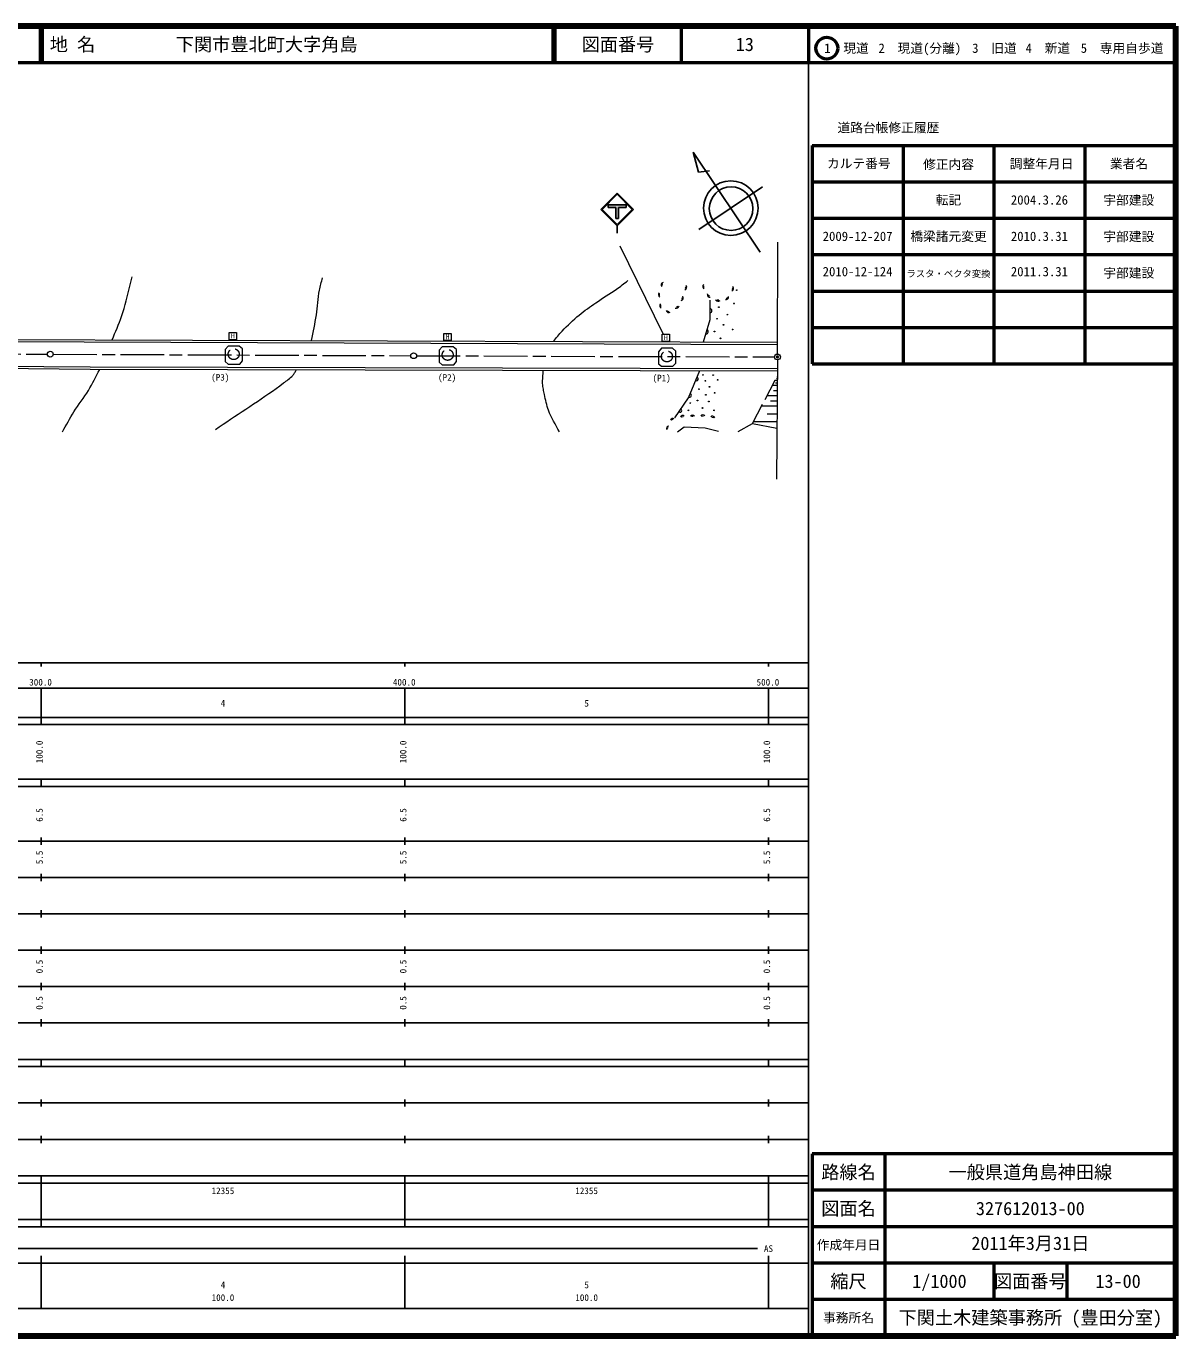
# Model space of a CAD drawing. Units: millimetres, scale not verified. Extents: x 40000 to 680000, y 20000 to 380000.
# Drawn here: x 363894 to 680000, y 20000 to 380000 of the extents above; entities that cross this region are included whole.
import ezdxf
from ezdxf.enums import TextEntityAlignment as Align

# ---------------------------------------------------------------- set-up
doc = ezdxf.new("R2010")
doc.units = ezdxf.units.MM
doc.header["$LTSCALE"] = 1000
doc.header["$PDMODE"] = 32
doc.header["$PDSIZE"] = 500
doc.linetypes.add('CHAIN', pattern=[18.5, 12, -1.5, 3.5, -1.5])
doc.linetypes.add('DASHED', pattern=[7.5, 6, -1.5])
for name, color, linetype, lineweight in [('M-BGD', 7, 'Continuous', 13), ('M-BMK', 2, 'Continuous', 13), ('M-STR-HTXT', 7, 'Continuous', 13), ('M-STR-STRC', 7, 'Continuous', 25), ('M-TTL', 2, 'Continuous', 140), ('M-TTL-BAND', 7, 'Continuous', 25), ('M-TTL-FRAM', 2, 'Continuous', 50), ('M-TTL-LINE', 7, 'Continuous', 50), ('S-BGD', 7, 'Continuous', 13)]:
    doc.layers.add(name, color=color, linetype=linetype, lineweight=lineweight)
for name, color, linetype in [('M-OTRS', 6, 'Continuous'), ('M-TTL-TXT', 7, 'Continuous'), ('S-BGD-HTXT', 7, 'Continuous')]:
    doc.layers.add(name, color=color, linetype=linetype)
doc.styles.add('ＭＳ ゴシック', font='')
doc.styles.get('ＭＳ ゴシック').set_extended_font_data('MS Gothic')

msp = doc.modelspace()

# ---------------------------------------------------------------- hatches: boundary and pattern name
at = {"layer": 'M-STR-STRC'}
msp.add_hatch(color=256, dxfattribs=at).paths.add_polyline_path([(523896, 330885), (528896, 330885), (528896, 330135), (526771, 330135), (526771, 327135), (526021, 327135), (526021, 330135), (523896, 330135)])

# ---------------------------------------------------------------- linework, layer by layer
at = {"layer": 'M-BGD'}
for p, q in [((538059, 305918), (538000, 306391)), ((538742, 308753), (538891, 309206)), ((545281, 308352), (545130, 307900)), ((550228, 308139), (550212, 308628)), ((551746, 305768), (551414, 306127)), ((558123, 308053), (557990, 307582)), ((538437, 302846), (538379, 303319)), ((543094, 302943), (542679, 302709)), ((544298, 305417), (544147, 304965)), ((551943, 299417), (551972, 304726)), ((554317, 304657), (553833, 304725)), ((556741, 305453), (556404, 305097)), ((540663, 301507), (540228, 301701)), ((550130, 293193), (551943, 299417)), ((222700, 293759), (570476, 292517)), ((222702, 294359), (570478, 293117)), ((260540, 286687), (381466, 285759)), ((260544, 287287), (381470, 286359)), ((381466, 285759), (570436, 285265)), ((381470, 286359), (570437, 285865)), ((546039, 277831), (549085, 285321)), ((570409, 281190), (569035, 281199)), ((570418, 282564), (569753, 282568)), ((570414, 281877), (569904, 281881)), ((570421, 283064), (570217, 283065)), ((570425, 283564), (570275, 283565)), ((542238, 272348), (546039, 277831)), ((570391, 278355), (567555, 278374)), ((570400, 279773), (569348, 279780)), ((570372, 275520), (566075, 275548)), ((570381, 276937), (568598, 276949)), ((541354, 271823), (541777, 271941)), ((544102, 272593), (544524, 272712)), ((546865, 272765), (547304, 272777)), ((549717, 272842), (550156, 272854)), ((552461, 272533), (552890, 272440)), ((563563, 270752), (570333, 269528)), ((570344, 271223), (563832, 271265)), ((570358, 273371), (567656, 273389)), ((540207, 269420), (540416, 269806))]:
    msp.add_line(p, q, dxfattribs=at)
at = {"layer": 'M-BGD', "linetype": 'DASHED'}
for p, q in [((419476, 292076), (418585, 291134)), ((422473, 292076), (419476, 292076)), ((423372, 291324), (422473, 292076)), ((478315, 291873), (477423, 290930)), ((481311, 291873), (478315, 291873)), ((482210, 291121), (481311, 291873)), ((418585, 291134), (418585, 287840)), ((422604, 287130), (423372, 288015)), ((423372, 288015), (423372, 291324)), ((477423, 290930), (477423, 287637)), ((482210, 287812), (482210, 291121)), ((538604, 291453), (537712, 290510)), ((537712, 290510), (537712, 287217)), ((541600, 291453), (538604, 291453)), ((542500, 290700), (541600, 291453)), ((542500, 287391), (542500, 290700)), ((418585, 287840), (419441, 287130)), ((419441, 287130), (422604, 287130)), ((477423, 287637), (478279, 286927)), ((478279, 286927), (481442, 286927)), ((481442, 286927), (482210, 287812)), ((537712, 287217), (538568, 286506)), ((538568, 286506), (541732, 286506)), ((541732, 286506), (542500, 287391)), ((563563, 270752), (570427, 283855)), ((559704, 268605), (563563, 270752)), ((544821, 269736), (542993, 268416)), ((550580, 269533), (544821, 269736)), ((554250, 268561), (550580, 269533))]:
    msp.add_line(p, q, dxfattribs=at)
at = {"layer": 'M-BGD'}
for points in [[(387545, 293783), (387875, 294587), (388213, 295389), (388554, 296190), (388893, 296992), (389227, 297795), (389550, 298603), (389857, 299416), (390145, 300236), (390490, 301306), (390813, 302382), (391118, 303463), (391409, 304549), (391690, 305638), (391965, 306728), (392237, 307820), (392510, 308911), (392788, 310000), (393075, 311087)], [(442383, 293585), (442548, 294465), (442717, 295344), (442888, 296223), (443058, 297102), (443225, 297982), (443386, 298862), (443539, 299744), (443681, 300628), (443800, 301475), (443901, 302324), (443990, 303175), (444076, 304027), (444165, 304878), (444265, 305727), (444381, 306574), (444523, 307417), (444608, 307846), (444704, 308272), (444808, 308696), (444918, 309120), (445030, 309543), (445144, 309965), (445256, 310388), (445364, 310812)], [(508815, 293324), (509124, 293685), (509429, 294048), (509733, 294412), (510038, 294776), (510345, 295138), (510656, 295496), (510972, 295850), (511296, 296196), (511849, 296770), (512409, 297337), (512975, 297898), (513549, 298452), (514130, 298997), (514719, 299534), (515317, 300061), (515924, 300577), (516478, 301030), (517042, 301471), (517614, 301902), (518192, 302325), (518775, 302741), (519361, 303153), (519949, 303563), (520537, 303972), (521240, 304451), (521951, 304919), (522666, 305379), (523384, 305837), (524102, 306295), (524816, 306758), (525524, 307230), (526223, 307714), (526615, 307998), (527003, 308287), (527388, 308580), (527771, 308876), (528152, 309174), (528534, 309472), (528915, 309769), (529299, 310064)], [(373869, 268525), (374258, 269209), (374643, 269894), (375026, 270581), (375411, 271267), (375798, 271952), (376191, 272633), (376591, 273309), (377002, 273980), (377486, 274730), (377986, 275471), (378497, 276203), (379013, 276933), (379528, 277664), (380036, 278399), (380530, 279142), (381006, 279898), (381420, 280598), (381820, 281305), (382210, 282018), (382592, 282736), (382970, 283457), (383347, 284178), (383726, 284897), (384110, 285614)], [(415923, 269163), (416966, 269870), (418012, 270573), (419060, 271273), (420110, 271970), (421161, 272665), (422212, 273360), (423264, 274055), (424315, 274750), (425365, 275447), (426413, 276147), (427459, 276850), (428502, 277556), (429541, 278268), (430576, 278986), (431607, 279710), (432633, 280441), (433652, 281181), (434665, 281929), (434992, 282169), (435321, 282408), (435649, 282649), (435973, 282894), (436291, 283146), (436599, 283408), (436895, 283683), (437175, 283975), (437323, 284150), (437460, 284335), (437588, 284526), (437710, 284722), (437829, 284921), (437947, 285120), (438067, 285318), (438190, 285512)], [(510505, 268453), (510122, 269193), (509725, 269928), (509323, 270660), (508924, 271394), (508535, 272132), (508165, 272878), (507820, 273635), (507510, 274408), (507325, 274939), (507160, 275477), (507012, 276020), (506878, 276567), (506754, 277118), (506637, 277670), (506522, 278222), (506407, 278774), (506328, 279143), (506249, 279513), (506171, 279883), (506098, 280253), (506032, 280625), (505975, 280998), (505930, 281372), (505900, 281748), (505884, 282194), (505888, 282640), (505908, 283086), (505938, 283532), (505974, 283978), (506012, 284424), (506047, 284870), (506074, 285316)]]:
    msp.add_lwpolyline(points, dxfattribs=at)
for centre in [(559269, 307453), (554366, 302753), (558515, 303769), (553844, 299591), (556687, 300722), (553147, 296080), (555613, 297908), (558138, 296602), (554801, 294194), (549985, 284127), (550652, 282531), (551784, 280877), (552770, 284098), (554018, 282792), (548505, 277106), (548882, 280210), (550797, 278672), (553205, 279195), (545981, 274408), (546503, 276409), (549869, 275046), (551581, 276845), (553002, 274408)]:
    msp.add_circle(centre, 100, dxfattribs=at)
at = {"layer": 'M-BGD', "linetype": 'DASHED'}
for centre in [(420950, 289842), (479788, 289639), (540077, 289219)]:
    msp.add_circle(centre, 1500, dxfattribs=at)
at = {"layer": 'M-BGD'}
for centre, radius, start, end in [((538467, 306208), 741, 133.53795, 240.51885), ((539235, 308841), 741, 108.19835, 215.17925), ((544787, 308266), 741, 287.9979, 34.9788), ((550693, 308399), 773, 129.57873, 234.11649), ((551928, 306268), 773, 170.44051, 274.97827), ((557601, 307946), 773, 292.00637, 36.54413), ((538846, 303136), 741, 133.53795, 240.51885), ((542670, 303210), 741, 245.91674, 352.89764), ((543804, 305331), 741, 287.9979, 34.9788), ((554141, 305160), 773, 209.73365, 314.27141), ((556229, 305600), 773, 264.32226, 8.86002), ((540625, 302007), 741, 192.48304, 299.46394), ((551859, 301779), 598, 279.08669, 80.28713), ((550861, 296051), 598, 263.15496, 64.3554), ((548166, 283040), 492, 246.9345, 68.80073), ((546313, 278483), 492, 246.9345, 68.80073), ((543646, 274365), 492, 234.34022, 56.20644), ((540620, 269445), 652, 94.11964, 208.78798), ((541661, 271543), 652, 48.32793, 162.99628), ((544408, 272314), 652, 48.32793, 162.99628), ((547094, 272420), 652, 34.20705, 148.87539), ((549946, 272496), 652, 34.20705, 148.87539), ((552602, 272143), 652, 20.46536, 135.1337)]:
    msp.add_arc(centre, radius, start, end, dxfattribs=at)
at = {"layer": 'M-BMK', "linetype": 'CHAIN'}
for p, q in [((271391, 290339), (369727, 289850)), ((371327, 289843), (469637, 289414)), ((471237, 289408), (569661, 289077))]:
    msp.add_line(p, q, dxfattribs=at)
at = {"layer": 'M-BMK'}
for centre in [(370527, 289846), (470437, 289411), (570461, 289074)]:
    msp.add_circle(centre, 800, dxfattribs=at)
at = {"layer": 'M-OTRS'}
msp.add_point((570461, 289074), dxfattribs=at)
at = {"layer": 'M-STR-HTXT'}
for p, q in [((570464, 289874), (570604, 320658)), ((527152, 319581), (538931, 295558)), ((570455, 288274), (570241, 255480))]:
    msp.add_line(p, q, dxfattribs=at)
at = {"layer": 'M-STR-STRC'}
for p, q in [((547302, 345364), (548789, 339896)), ((565677, 317918), (547302, 345364)), ((548789, 339896), (551767, 340269)), ((548885, 324125), (566335, 335808)), ((521896, 329636), (526396, 334136)), ((522250, 329636), (526396, 333782)), ((530897, 329636), (526396, 334136)), ((530543, 329636), (526396, 333782)), ((521896, 329636), (526396, 325135)), ((522250, 329636), (526396, 325489)), ((528896, 330885), (523896, 330885)), ((523896, 330885), (523896, 330135)), ((526021, 330135), (523896, 330135)), ((526021, 330135), (526021, 327135)), ((526396, 325489), (530543, 329636)), ((526397, 325136), (530897, 329636)), ((526771, 330135), (526771, 327135)), ((528896, 330135), (526771, 330135)), ((528896, 330885), (528896, 330135)), ((526771, 327135), (526021, 327135)), ((526396, 325135), (526396, 323135))]:
    msp.add_line(p, q, dxfattribs=at)
for centre, radius in [((557645, 329990), 7500), ((557726, 329854), 6000)]:
    msp.add_circle(centre, radius, dxfattribs=at)
at = {"layer": 'M-TTL'}
for p, q in [((680000, 380000), (40000, 380000)), ((680000, 20000), (680000, 380000)), ((40000, 20000), (680000, 20000))]:
    msp.add_line(p, q, dxfattribs=at)
at = {"layer": 'M-TTL-BAND'}
for p, q in [((579000, 20000), (579000, 370000)), ((40000, 205000), (579000, 205000)), ((368000, 205000), (368000, 204000)), ((468000, 205000), (468000, 204000)), ((568000, 205000), (568000, 204000)), ((68000, 198000), (579000, 198000)), ((368000, 188000), (368000, 198000)), ((468000, 188000), (468000, 198000)), ((568000, 188000), (568000, 198000)), ((40000, 190000), (579000, 190000)), ((40000, 188000), (579000, 188000)), ((40000, 173000), (579000, 173000)), ((368000, 171000), (368000, 173000)), ((468000, 171000), (468000, 173000)), ((568000, 171000), (568000, 173000)), ((40000, 171000), (579000, 171000)), ((40000, 156000), (579000, 156000)), ((368000, 155000), (368000, 157000)), ((468000, 155000), (468000, 157000)), ((568000, 155000), (568000, 157000)), ((46000, 146000), (579000, 146000)), ((368000, 145000), (368000, 147000)), ((468000, 145000), (468000, 147000)), ((568000, 145000), (568000, 147000)), ((368000, 135000), (368000, 137000)), ((468000, 135000), (468000, 137000)), ((568000, 135000), (568000, 137000)), ((52000, 136000), (579000, 136000)), ((46000, 126000), (579000, 126000)), ((368000, 125000), (368000, 127000)), ((468000, 125000), (468000, 127000)), ((568000, 125000), (568000, 127000)), ((52000, 116000), (579000, 116000)), ((368000, 115000), (368000, 117000)), ((468000, 115000), (468000, 117000)), ((568000, 115000), (568000, 117000)), ((46000, 106000), (579000, 106000)), ((368000, 105000), (368000, 107000)), ((468000, 105000), (468000, 107000)), ((568000, 105000), (568000, 107000)), ((40000, 96000), (579000, 96000)), ((40000, 94000), (579000, 94000)), ((368000, 94000), (368000, 96000)), ((468000, 94000), (468000, 96000)), ((568000, 94000), (568000, 96000)), ((49000, 84000), (579000, 84000)), ((368000, 83000), (368000, 85000)), ((468000, 83000), (468000, 85000)), ((568000, 83000), (568000, 85000)), ((40000, 74000), (579000, 74000)), ((368000, 73000), (368000, 75000)), ((468000, 73000), (468000, 75000)), ((568000, 73000), (568000, 75000)), ((40000, 64000), (579000, 64000)), ((40000, 62000), (579000, 62000)), ((368000, 62000), (368000, 64000)), ((368000, 52000), (368000, 62000)), ((368000, 52000), (368000, 62000)), ((468000, 62000), (468000, 64000)), ((468000, 52000), (468000, 62000)), ((468000, 52000), (468000, 62000)), ((568000, 62000), (568000, 64000)), ((568000, 52000), (568000, 62000)), ((40000, 52000), (579000, 52000)), ((368000, 50000), (368000, 52000)), ((468000, 50000), (468000, 52000)), ((568000, 50000), (568000, 52000)), ((40000, 50000), (579000, 50000)), ((71000, 44000), (565000, 44000)), ((40000, 40000), (579000, 40000)), ((368000, 27500), (368000, 42000)), ((468000, 27500), (468000, 42000)), ((568000, 27500), (568000, 42000)), ((68000, 27500), (579000, 27500))]:
    msp.add_line(p, q, dxfattribs=at)
at = {"layer": 'M-TTL-FRAM'}
for p, q in [((580000, 347197), (580000, 287197)), ((580000, 347197), (680000, 347197)), ((580000, 287197), (680000, 287197)), ((680000, 70000), (580000, 70000)), ((580000, 70000), (580000, 20000))]:
    msp.add_line(p, q, dxfattribs=at)
at = {"layer": 'M-TTL-LINE'}
for p, q in [((367750, 380000), (367750, 370000)), ((368250, 380000), (368250, 370000)), ((508747, 380000), (508747, 370000)), ((509247, 380000), (509247, 370000)), ((543997, 380000), (543997, 370000)), ((579000, 380000), (579000, 370000)), ((40000, 370000), (680000, 370000)), ((605000, 347197), (605000, 287197)), ((630000, 347197), (630000, 287197)), ((655000, 347197), (655000, 287197)), ((580000, 337197), (680000, 337197)), ((580000, 327197), (680000, 327197)), ((580000, 317197), (680000, 317197)), ((580000, 307197), (680000, 307197)), ((580000, 297197), (680000, 297197)), ((600000, 70000), (600000, 20000)), ((680000, 60000), (580000, 60000)), ((680000, 50000), (580000, 50000)), ((680000, 40000), (580000, 40000)), ((630000, 40000), (630000, 30000)), ((650000, 40000), (650000, 30000)), ((680000, 30000), (580000, 30000))]:
    msp.add_line(p, q, dxfattribs=at)
msp.add_circle((584031, 373958), 3000, dxfattribs=at)
at = {"layer": 'S-BGD'}
for p, q in [((419714, 295775), (421714, 295775)), ((419714, 293775), (419714, 295775)), ((421714, 295775), (421714, 293775)), ((478770, 295557), (480770, 295557)), ((478770, 293557), (478770, 295557)), ((480770, 295557), (480770, 293557)), ((538783, 295339), (540783, 295339)), ((538783, 293339), (538783, 295339)), ((540783, 295339), (540783, 293339)), ((421714, 293775), (419714, 293775)), ((480770, 293557), (478770, 293557)), ((540783, 293339), (538783, 293339))]:
    msp.add_line(p, q, dxfattribs=at)

# ---------------------------------------------------------------- texts
at = {"layer": 'M-BGD', "style": 'ＭＳ ゴシック'}
for s, p in [('(P3)', (417261, 282009)), ('(P2)', (479639, 281980)), ('(P1)', (538623, 281806))]:
    msp.add_text(s, height=1833, dxfattribs=at).set_placement(p, align=Align.BOTTOM_CENTER)
at = {"layer": 'M-TTL-BAND', "style": 'ＭＳ ゴシック'}
for s, p in [('300.0', (367844, 198195)), ('400.0', (467844, 198195)), ('500.0', (567844, 198195)), ('4', (418000, 192405)), ('5', (518000, 192405)), ('AS', (568000, 42500)), ('4', (418000, 32523)), ('5', (518000, 32523)), ('100.0', (418000, 29033)), ('100.0', (518000, 29033))]:
    msp.add_text(s, height=1833, dxfattribs=at).set_placement(p, align=Align.BOTTOM_CENTER)
for s, p in [('100.0', (369000, 180500)), ('100.0', (469000, 180500)), ('100.0', (569000, 180500)), ('6.5', (369000, 163174)), ('6.5', (469000, 163174)), ('6.5', (569000, 163174)), ('5.5', (369000, 151500)), ('5.5', (469000, 151500)), ('5.5', (569000, 151500)), ('0.5', (369000, 121500)), ('0.5', (469000, 121500)), ('0.5', (569000, 121500)), ('0.5', (369000, 111500)), ('0.5', (469000, 111500)), ('0.5', (569000, 111500))]:
    msp.add_text(s, height=1833, rotation=90, dxfattribs=at).set_placement(p, align=Align.BOTTOM_CENTER)
for p in [(414875, 58405), (514875, 58405)]:
    msp.add_text('12355', height=1833, dxfattribs=at).set_placement(p, align=Align.BOTTOM_LEFT)
at = {"layer": 'M-TTL-TXT', "style": 'ＭＳ ゴシック'}
for s, p in [('地 名', (370380, 375000)), ('下関市豊北町大字角島', (405024, 375000))]:
    msp.add_text(s, height=3666, dxfattribs=at).set_placement(p, align=Align.MIDDLE_LEFT)
for s, height, p in [('図面番号', 3666, (526622, 375000)), ('13', 3666, (561497, 375000)), ('1\u3000現道', 2566, (589448, 373958)), ('2\u3000現道(分離)', 2566, (609619, 373958)), ('3\u3000旧道', 2566, (630121, 373958)), ('4\u3000新道', 2566, (644824, 373958)), ('5\u3000専用自歩道', 2566, (665228, 373958)), ('道路台帳修正履歴', 2566, (600968, 352113)), ('カルテ番号', 2566, (592839, 342277)), ('修正内容', 2566, (617509, 342023)), ('調整年月日', 2566, (643089, 342197)), ('業者名', 2566, (667134, 342197)), ('転記', 2566, (617500, 332245)), ('2004.3.26', 2566, (642500, 332245)), ('宇部建設', 2566, (667077, 332189)), ('2009-12-207', 2566, (592500, 322245)), ('橋梁諸元変更', 2566, (617500, 322245)), ('2010.3.31', 2566, (642500, 322245)), ('宇部建設', 2566, (667077, 322189)), ('宇部建設', 2566, (667077, 312189)), ('路線名', 3666, (590000, 65000)), ('路線名', 3666, (590000, 65000)), ('一般県道角島神田線', 3666, (640000, 65000)), ('図面名', 3666, (590000, 55000)), ('図面名', 3666, (590000, 55000)), ('327612013-00', 3666, (640000, 55000)), ('作成年月日', 2566, (590000, 45000)), ('作成年月日', 2566, (590000, 45000)), ('縮尺', 3666, (590000, 35000)), ('縮尺', 3666, (590000, 35000)), ('1/1000', 3666, (615000, 35000)), ('図面番号', 3666, (640000, 35000)), ('図面番号', 3666, (640000, 35000)), ('13-00', 3666, (664125, 35000)), ('事務所名', 2566, (590000, 25000)), ('事務所名', 2566, (590000, 25000)), ('下関土木建築事務所 (豊田分室)', 3666, (640000, 25000))]:
    msp.add_text(s, height=height, dxfattribs=at).set_placement(p, align=Align.MIDDLE_CENTER)
for s, height, p in [('2010-12-124', 2566, (592500, 310495)), ('2011.3.31', 2566, (642500, 310495)), ('ラスタ・ベクタ変換', 1833, (617500, 310495)), ('2011年3月31日', 3666, (640000, 42500))]:
    msp.add_text(s, height=height, dxfattribs=at).set_placement(p, align=Align.BOTTOM_CENTER)
at = {"layer": 'S-BGD-HTXT', "style": 'ＭＳ ゴシック'}
for p in [(420714, 293775), (479770, 293557), (539783, 293339)]:
    msp.add_text('H', height=1320, dxfattribs=at).set_placement(p, align=Align.BOTTOM_CENTER)

doc.saveas('drawing.dxf')
